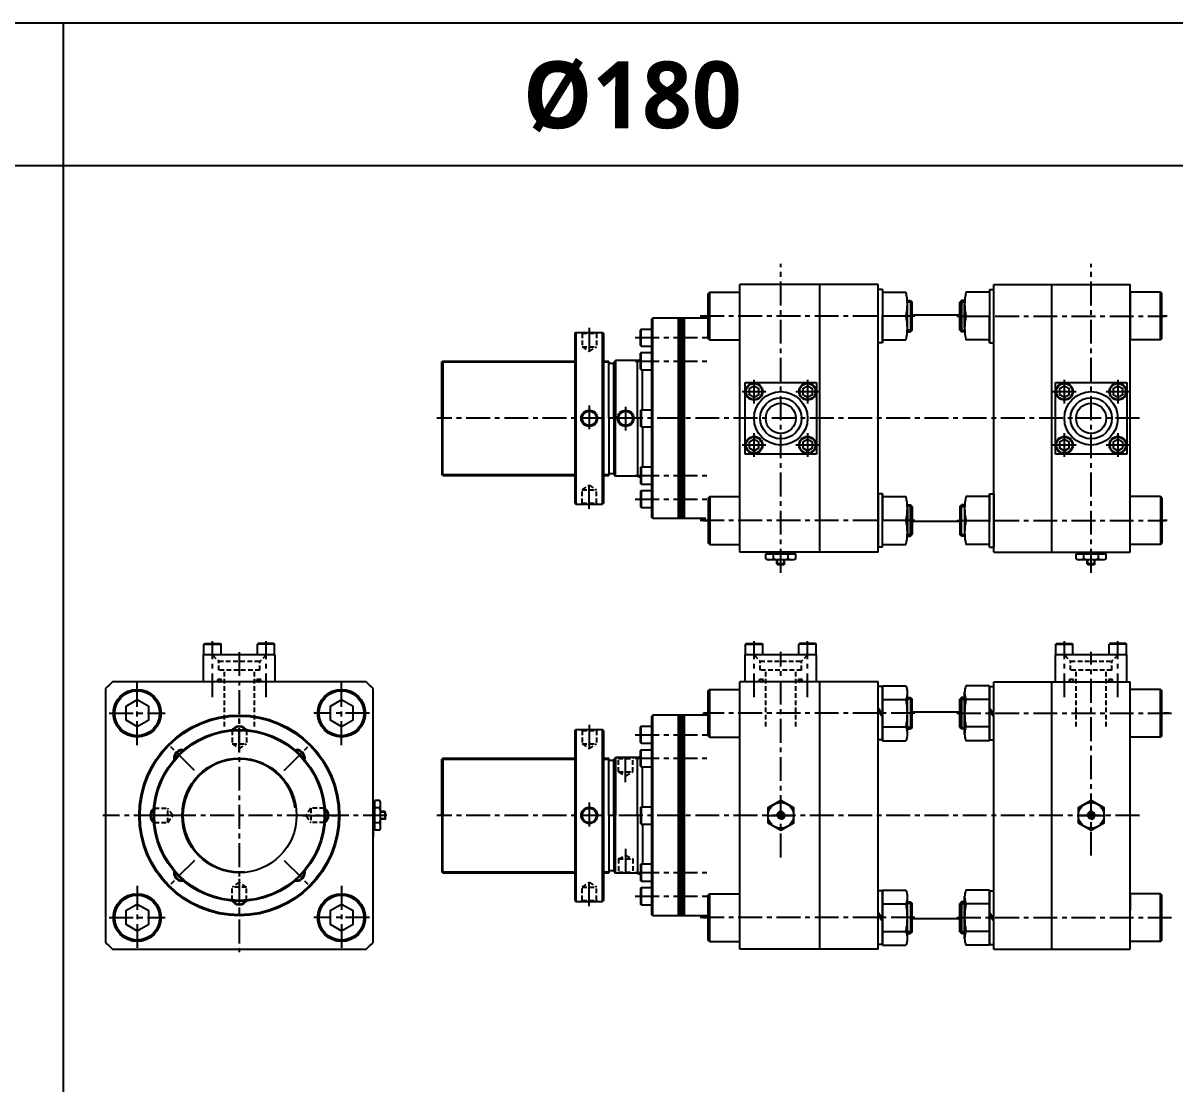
# Model space of a CAD drawing. Extents: x -819 to 8197, y 0 to 4058.
# Drawn here: x 2463 to 3669, y 1111 to 2222 of the extents above; entities that cross this region are included whole.
import ezdxf

# ---------------------------------------------------------------- set-up
doc = ezdxf.new("R2010")
doc.units = 0
doc.header["$LTSCALE"] = 10
doc.header["$MEASUREMENT"] = 0
for name, pattern in [('CENTER', [2, 1.25, -0.25, 0.25, -0.25]), ('CENTERX2', [4, 2.5, -0.5, 0.5, -0.5]), ('HIDDENX2', [0.75, 0.5, -0.25])]:
    doc.linetypes.add(name, pattern=pattern)
doc.layers.get('0').update_dxf_attribs({"linetype": 'CONTINUOUS'})
doc.layers.get('DEFPOINTS').update_dxf_attribs({"linetype": 'CONTINUOUS'})
for name, color, linetype in [('CEN', 1, 'CENTERX2'), ('DIM', 2, 'CONTINUOUS'), ('HID', 2, 'HIDDENX2'), ('ML', 7, 'CONTINUOUS')]:
    doc.layers.add(name, color=color, linetype=linetype)
doc.styles.add('문자', font='romans.shx')

msp = doc.modelspace()

# ---------------------------------------------------------------- linework, layer by layer
for p, q in [((8197.1, 2221.7), (0, 2221.7)), ((2504.9, 0), (2504.9, 2221.7)), ((8197.1, 2072.2), (0, 2072.2))]:
    msp.add_line(p, q)
at = {"color": 7, "linetype": 'Continuous'}
for p, q in [((3240.6, 1660.8), (3240.6, 1665.8)), ((3240.6, 1665.8), (3247, 1665.8)), ((3241.6, 1665.8), (3241.6, 1667.8)), ((3241.6, 1667.8), (3270.8, 1667.8)), ((3247, 1665.8), (3271.8, 1665.8)), ((3248.4, 1660.8), (3248.4, 1665.8)), ((3264, 1660.8), (3264, 1665.8)), ((3270.8, 1665.8), (3270.8, 1667.8)), ((3271.8, 1660.8), (3271.8, 1665.8)), ((3565.6, 1660.8), (3565.6, 1665.8)), ((3565.6, 1665.8), (3572, 1665.8)), ((3566.6, 1665.8), (3566.6, 1667.8)), ((3566.6, 1667.8), (3595.8, 1667.8)), ((3572, 1665.8), (3596.8, 1665.8)), ((3573.4, 1660.8), (3573.4, 1665.8)), ((3589, 1660.8), (3589, 1665.8)), ((3595.8, 1665.8), (3595.8, 1667.8)), ((3596.8, 1660.8), (3596.8, 1665.8)), ((3243.8, 1659.8), (3268.6, 1659.8)), ((3252.2, 1660), (3252.2, 1660)), ((3252.2, 1655.3), (3252.2, 1659.8)), ((3252.2, 1655.3), (3252.7, 1654.8)), ((3260.2, 1655.3), (3252.2, 1655.3)), ((3252.7, 1654.8), (3259.7, 1654.8)), ((3260.2, 1655.3), (3259.7, 1654.8)), ((3260.2, 1655.3), (3260.2, 1659.8)), ((3568.8, 1659.8), (3593.6, 1659.8)), ((3577.2, 1660), (3577.2, 1660)), ((3577.2, 1655.3), (3577.2, 1659.8)), ((3577.2, 1655.3), (3577.7, 1654.8)), ((3585.2, 1655.3), (3577.2, 1655.3)), ((3577.7, 1654.8), (3584.7, 1654.8)), ((3585.2, 1655.3), (3584.7, 1654.8)), ((3585.2, 1655.3), (3585.2, 1659.8)), ((2829.1, 1377.4), (2829.1, 1406.6)), ((2831.1, 1406.6), (2829.1, 1406.6)), ((2836.2, 1407.6), (2831.1, 1407.6)), ((2831.1, 1382.7), (2831.1, 1407.6)), ((2836.2, 1399.8), (2831.1, 1399.8)), ((2837.1, 1379.6), (2837.1, 1404.4)), ((2836.9, 1388), (2836.9, 1388)), ((2841.6, 1396), (2837.1, 1396)), ((2841.6, 1388), (2837.1, 1388)), ((2841.6, 1396), (2842.1, 1395.5)), ((2841.6, 1396), (2841.6, 1388)), ((2841.6, 1388), (2842.1, 1388.5)), ((2842.1, 1388.5), (2842.1, 1395.5)), ((2831.1, 1377.4), (2829.1, 1377.4)), ((2836.2, 1384.2), (2831.1, 1384.2)), ((2831.1, 1376.4), (2831.1, 1382.7)), ((2836.2, 1376.4), (2831.1, 1376.4))]:
    msp.add_line(p, q, dxfattribs=at)
at = {"color": 1, "linetype": 'CENTER', "ltscale": 5}
for p, q in [((3242.7, 1392), (3269.7, 1392)), ((3567.7, 1392), (3594.7, 1392))]:
    msp.add_line(p, q, dxfattribs=at)
at = {"color": 7, "linetype": 'Continuous'}
for points in [[(3242.7, 1384.2), (3256.2, 1376.4), (3269.7, 1384.2), (3269.7, 1399.8), (3256.2, 1407.6), (3242.7, 1399.8)], [(3567.7, 1384.2), (3581.2, 1376.4), (3594.7, 1384.2), (3594.7, 1399.8), (3581.2, 1407.6), (3567.7, 1399.8)], [(3254.8, 1394.5), (3253.3, 1392), (3254.8, 1389.5), (3257.7, 1389.5), (3259.1, 1392), (3257.7, 1394.5)], [(3579.8, 1394.5), (3578.3, 1392), (3579.8, 1389.5), (3582.7, 1389.5), (3584.1, 1392), (3582.7, 1394.5)]]:
    msp.add_lwpolyline(points, close=True, dxfattribs=at)
for centre, radius in [((3256.2, 1392), 13.5), ((3581.2, 1392), 13.5), ((3256.2, 1392), 3.5), ((3581.2, 1392), 3.5)]:
    msp.add_circle(centre, radius, dxfattribs=at)
for centre, radius, start, end in [((3243.8, 1665.4), 5.62, 235.6158, 270), ((3244.5, 1668), 8.22, 241.7006, 298.2994), ((3256.2, 1691.1), 31.3, 255.6172, 270.0141), ((3256.2, 1691.1), 31.3, 269.9859, 284.3828), ((3267.9, 1668), 8.22, 241.7006, 298.2994), ((3568.8, 1665.4), 5.62, 235.6158, 270), ((3569.5, 1668), 8.22, 241.7006, 298.2994), ((3581.2, 1691.1), 31.3, 255.6172, 270.0141), ((3581.2, 1691.1), 31.3, 269.9859, 284.3828), ((3592.9, 1668), 8.22, 241.7006, 298.2994), ((2828.9, 1403.7), 8.22, 331.7006, 28.2994), ((2805.8, 1392), 31.3, 359.9859, 14.3828), ((2805.8, 1392), 31.3, 345.6172, 0.0141), ((2828.9, 1380.3), 8.22, 331.7006, 28.2994), ((2831.5, 1379.6), 5.62, 325.6158, 0)]:
    msp.add_arc(centre, radius, start, end, dxfattribs=at)
at = {"layer": 'CEN'}
for p, q in [((3256.2, 1646), (3256.2, 1969.5)), ((3581.2, 1646), (3581.2, 1969.5)), ((3396.7, 1914.8), (3171.9, 1914.8)), ((3174.7, 1914.8), (3180.2, 1914.8)), ((3440.7, 1914.8), (3659, 1914.8)), ((3660.7, 1914.8), (3655.2, 1914.8)), ((3055.6, 1902.7), (3055.6, 1874.2)), ((3103.8, 1892.3), (3180.2, 1892.3)), ((3103.8, 1867.6), (3180.2, 1867.6)), ((3228.2, 1823.4), (3228.2, 1848.2)), ((3284.2, 1848.2), (3284.2, 1823.4)), ((3553.2, 1823.4), (3553.2, 1848.2)), ((3609.2, 1848.2), (3609.2, 1823.4)), ((3215.8, 1835.8), (3240.6, 1835.8)), ((3271.8, 1835.8), (3296.6, 1835.8)), ((3540.8, 1835.8), (3565.6, 1835.8)), ((3596.8, 1835.8), (3621.6, 1835.8)), ((3055.6, 1821.3), (3055.6, 1794.3)), ((3093.7, 1819.9), (3093.7, 1793.6)), ((3631.7, 1807.8), (2895.9, 1807.8)), ((3228.2, 1767.4), (3228.2, 1792.2)), ((3284.2, 1792.2), (3284.2, 1767.4)), ((3553.2, 1767.4), (3553.2, 1792.2)), ((3609.2, 1792.2), (3609.2, 1767.4)), ((3240.6, 1779.8), (3215.8, 1779.8)), ((3296.6, 1779.8), (3271.8, 1779.8)), ((3565.6, 1779.8), (3540.8, 1779.8)), ((3621.6, 1779.8), (3596.8, 1779.8)), ((3055.6, 1712.9), (3055.6, 1741.3)), ((3103.8, 1748), (3180.2, 1748)), ((3103.8, 1723.3), (3180.2, 1723.3)), ((3396.7, 1700.8), (3171.9, 1700.8)), ((3174.7, 1700.8), (3180.2, 1700.8)), ((3440.7, 1700.8), (3659, 1700.8)), ((3660.7, 1700.8), (3655.2, 1700.8)), ((2661.1, 1515.7), (2661.1, 1574.4)), ((2717.1, 1515.7), (2717.1, 1574.4)), ((3228.2, 1515.7), (3228.2, 1574.4)), ((3284.2, 1515.7), (3284.2, 1574.4)), ((3553.2, 1515.7), (3553.2, 1574.4)), ((3609.2, 1515.7), (3609.2, 1574.4)), ((2689.1, 1563), (2689.1, 1249)), ((3256.2, 1348.1), (3256.2, 1563.4)), ((3581.2, 1349.9), (3581.2, 1563.4)), ((2582.1, 1465.7), (2582.1, 1532.3)), ((2796.1, 1465.7), (2796.1, 1532.3)), ((2552.9, 1499), (2611.3, 1499)), ((2825.4, 1499), (2767, 1499)), ((3174.7, 1499), (3180.2, 1499)), ((3396.7, 1499), (3175.8, 1499)), ((3440.7, 1499), (3665.5, 1499)), ((3662.7, 1499), (3657.2, 1499)), ((2689.1, 1458.5), (2689.1, 1494.5)), ((3055.6, 1486.9), (3055.6, 1458.4)), ((3103.8, 1476.5), (3180.2, 1476.5)), ((2642.1, 1439), (2616.7, 1464.5)), ((2736.2, 1439), (2761.6, 1464.5)), ((3093.7, 1426.9), (3093.7, 1455.6)), ((3103.8, 1451.8), (3180.2, 1451.8)), ((3055.6, 1405.5), (3055.6, 1378.5)), ((2843.7, 1392), (2546.1, 1392)), ((2622.6, 1392), (2586.6, 1392)), ((2755.7, 1392), (2791.7, 1392)), ((3631.7, 1392), (2895.9, 1392)), ((3093.7, 1357.1), (3093.7, 1328.4)), ((2642.1, 1344.9), (2616.7, 1319.5)), ((2736.2, 1344.9), (2761.6, 1319.5)), ((3103.8, 1332.2), (3180.2, 1332.2)), ((2582.1, 1318.3), (2582.1, 1251.7)), ((2689.1, 1325.5), (2689.1, 1289.5)), ((2796.1, 1318.3), (2796.1, 1251.7)), ((3055.6, 1297.1), (3055.6, 1325.5)), ((3103.8, 1307.5), (3180.2, 1307.5)), ((2552.9, 1285), (2611.3, 1285)), ((2825.4, 1285), (2767, 1285)), ((3396.7, 1285), (3171.9, 1285)), ((3174.7, 1285), (3180.2, 1285)), ((3440.7, 1285), (3665.5, 1285)), ((3440.7, 1285), (3665.5, 1285))]:
    msp.add_line(p, q, dxfattribs=at)
at = {"layer": 'CEN', "color": 7}
for p, q in [((3388.7, 1931.3), (3392, 1931.3)), ((3448.7, 1931.3), (3445.5, 1931.3)), ((3388.7, 1898.3), (3392, 1898.3)), ((3448.7, 1898.3), (3445.5, 1898.3)), ((3388.7, 1717.3), (3392, 1717.3)), ((3448.7, 1717.3), (3445.5, 1717.3)), ((3388.7, 1684.3), (3392, 1684.3)), ((3448.7, 1684.3), (3445.5, 1684.3)), ((3388.7, 1515.5), (3392, 1515.5)), ((3448.7, 1515.5), (3445.5, 1515.5)), ((3388.7, 1482.5), (3392, 1482.5)), ((3448.7, 1482.5), (3445.5, 1482.5)), ((3388.7, 1301.5), (3392, 1301.5)), ((3448.7, 1301.5), (3445.5, 1301.5)), ((3388.7, 1268.5), (3392, 1268.5)), ((3448.7, 1268.5), (3445.5, 1268.5))]:
    msp.add_line(p, q, dxfattribs=at)
at = {"layer": 'DEFPOINTS', "color": 0, "linetype": 'ByBlock'}
for p in [(3081.2, 1749.3), (3081.2, 1333.5)]:
    msp.add_point(p, dxfattribs=at)
at = {"layer": 'DIM'}
for p, q in [((3393.7, 1929.5), (3388.7, 1929.5)), ((3443.7, 1929.5), (3448.7, 1929.5)), ((3393.7, 1900), (3388.7, 1900)), ((3443.7, 1900), (3448.7, 1900)), ((3393.7, 1715.5), (3388.7, 1715.5)), ((3443.7, 1715.5), (3448.7, 1715.5)), ((3393.7, 1686), (3388.7, 1686)), ((3443.7, 1686), (3448.7, 1686)), ((3393.7, 1513.7), (3388.7, 1513.7)), ((3443.7, 1513.7), (3448.7, 1513.7)), ((3393.7, 1484.2), (3388.7, 1484.2)), ((3443.7, 1484.2), (3448.7, 1484.2)), ((3393.7, 1299.7), (3388.7, 1299.7)), ((3443.7, 1299.7), (3448.7, 1299.7)), ((3393.7, 1270.2), (3388.7, 1270.2)), ((3443.7, 1270.2), (3448.7, 1270.2))]:
    msp.add_line(p, q, dxfattribs=at)
at = {"layer": 'HID'}
for p, q in [((3047.1, 1897.8), (3048.1, 1896.8)), ((3048.1, 1896.8), (3063.1, 1896.8)), ((3048.1, 1896.8), (3048.1, 1882.8)), ((3064.1, 1897.8), (3063.1, 1896.8)), ((3063.1, 1896.8), (3063.1, 1882.8)), ((3048.1, 1882.8), (3063.1, 1882.8)), ((3048.1, 1882.8), (3055.6, 1877.6)), ((3055.6, 1877.6), (3063.1, 1882.8)), ((3048.1, 1732.8), (3055.6, 1737.9)), ((3055.6, 1737.9), (3063.1, 1732.8)), ((3048.1, 1732.8), (3063.1, 1732.8)), ((3048.1, 1718.8), (3048.1, 1732.8)), ((3063.1, 1718.8), (3063.1, 1732.8)), ((3047.1, 1717.8), (3048.1, 1718.8)), ((3048.1, 1718.8), (3063.1, 1718.8)), ((3064.1, 1717.8), (3063.1, 1718.8)), ((2661.1, 1560), (2667.5, 1553.6)), ((2717.1, 1560), (2710.7, 1553.6)), ((3228.2, 1560), (3234.6, 1553.6)), ((3284.2, 1560), (3277.8, 1553.6)), ((3553.2, 1560), (3559.6, 1553.6)), ((3609.2, 1560), (3602.8, 1553.6)), ((2667.5, 1553.6), (2710.7, 1553.6)), ((2667.5, 1544), (2667.5, 1553.6)), ((2710.7, 1544), (2710.7, 1553.6)), ((3234.6, 1544), (3234.6, 1553.6)), ((3234.6, 1553.6), (3277.8, 1553.6)), ((3277.8, 1544), (3277.8, 1553.6)), ((3559.6, 1553.6), (3602.8, 1553.6)), ((3559.6, 1544), (3559.6, 1553.6)), ((3602.8, 1544), (3602.8, 1553.6)), ((2670.6, 1534.4), (2666.6, 1534.4)), ((2666.6, 1532), (2666.6, 1534.4)), ((2710.7, 1544), (2667.5, 1544)), ((2670.6, 1532), (2670.6, 1534.4)), ((2673.4, 1485), (2673.4, 1544)), ((2704.9, 1485), (2704.9, 1544)), ((2707.6, 1532), (2707.6, 1534.4)), ((2707.6, 1534.4), (2711.6, 1534.4)), ((2711.6, 1534.4), (2707.6, 1534.4)), ((2707.6, 1532), (2707.6, 1534.4)), ((2711.6, 1532), (2711.6, 1534.4)), ((2711.6, 1532), (2711.6, 1534.4)), ((3233.7, 1532), (3233.7, 1534.4)), ((3237.7, 1534.4), (3233.7, 1534.4)), ((3277.8, 1544), (3234.6, 1544)), ((3237.7, 1532), (3237.7, 1534.4)), ((3240.5, 1485), (3240.5, 1544)), ((3272, 1485), (3272, 1544)), ((3274.7, 1532), (3274.7, 1534.4)), ((3278.7, 1534.4), (3274.7, 1534.4)), ((3274.7, 1534.4), (3278.7, 1534.4)), ((3274.7, 1532), (3274.7, 1534.4)), ((3278.7, 1532), (3278.7, 1534.4)), ((3278.7, 1532), (3278.7, 1534.4)), ((3562.7, 1534.4), (3558.7, 1534.4)), ((3558.7, 1532), (3558.7, 1534.4)), ((3602.8, 1544), (3559.6, 1544)), ((3562.7, 1532), (3562.7, 1534.4)), ((3565.5, 1485), (3565.5, 1544)), ((3597, 1485), (3597, 1544)), ((3599.7, 1532), (3599.7, 1534.4)), ((3599.7, 1534.4), (3603.7, 1534.4)), ((3603.7, 1534.4), (3599.7, 1534.4)), ((3599.7, 1532), (3599.7, 1534.4)), ((3603.7, 1532), (3603.7, 1534.4)), ((3603.7, 1532), (3603.7, 1534.4)), ((2681, 1481.6), (2681.6, 1481)), ((2681.6, 1481), (2681.6, 1467)), ((2681.6, 1481), (2696.6, 1481)), ((2697.3, 1481.6), (2696.6, 1481)), ((2696.6, 1481), (2696.6, 1467)), ((3047.1, 1482), (3048.1, 1481)), ((3048.1, 1481), (3048.1, 1467)), ((3048.1, 1481), (3063.1, 1481)), ((3064.1, 1482), (3063.1, 1481)), ((3063.1, 1481), (3063.1, 1467)), ((2681.6, 1467), (2689.1, 1461.8)), ((2681.6, 1467), (2696.6, 1467)), ((2689.1, 1461.8), (2696.6, 1467)), ((3048.1, 1467), (3055.6, 1461.8)), ((3048.1, 1467), (3063.1, 1467)), ((3055.6, 1461.8), (3063.1, 1467)), ((3085.2, 1452.5), (3086.2, 1451.5)), ((3086.2, 1451.5), (3101.2, 1451.5)), ((3086.2, 1437.5), (3086.2, 1451.5)), ((3101.2, 1451.5), (3102.2, 1452.5)), ((3101.2, 1437.5), (3101.2, 1451.5)), ((3086.2, 1437.5), (3101.2, 1437.5)), ((3086.2, 1437.5), (3093.7, 1433.5)), ((3093.7, 1433.5), (3101.2, 1437.5)), ((2599.5, 1400.1), (2600.1, 1399.5)), ((2599.5, 1400.1), (2600.1, 1399.5)), ((2600.1, 1399.5), (2614.1, 1399.5)), ((2600.1, 1384.5), (2600.1, 1399.5)), ((2600.1, 1384.5), (2600.1, 1399.5)), ((2619.3, 1392), (2614.1, 1399.5)), ((2614.1, 1384.5), (2614.1, 1399.5)), ((2764.1, 1399.5), (2759, 1392)), ((2778.1, 1399.5), (2764.1, 1399.5)), ((2764.1, 1399.5), (2764.1, 1384.5)), ((2778.8, 1400.1), (2778.1, 1399.5)), ((2778.8, 1400.1), (2778.1, 1399.5)), ((2778.1, 1399.5), (2778.1, 1384.5)), ((2778.1, 1399.5), (2778.1, 1384.5)), ((2614.1, 1384.5), (2619.3, 1392)), ((2759, 1392), (2764.1, 1384.5)), ((2599.5, 1383.9), (2600.1, 1384.5)), ((2599.5, 1383.9), (2600.1, 1384.5)), ((2600.1, 1384.5), (2614.1, 1384.5)), ((2778.1, 1384.5), (2764.1, 1384.5)), ((2778.8, 1383.9), (2778.1, 1384.5)), ((2778.8, 1383.9), (2778.1, 1384.5)), ((3086.2, 1346.5), (3093.7, 1350.4)), ((3086.2, 1346.5), (3101.2, 1346.5)), ((3086.2, 1346.5), (3086.2, 1332.5)), ((3093.7, 1350.4), (3101.2, 1346.5)), ((3101.2, 1346.5), (3101.2, 1332.5)), ((3085.2, 1331.5), (3086.2, 1332.5)), ((3086.2, 1332.5), (3101.2, 1332.5)), ((3101.2, 1332.5), (3102.2, 1331.5)), ((2689.1, 1322.1), (2681.6, 1317)), ((2681.6, 1303), (2681.6, 1317)), ((2696.6, 1317), (2681.6, 1317)), ((2696.6, 1317), (2689.1, 1322.1)), ((2696.6, 1303), (2696.6, 1317)), ((3048.1, 1317), (3055.6, 1322.1)), ((3048.1, 1303), (3048.1, 1317)), ((3048.1, 1317), (3063.1, 1317)), ((3055.6, 1322.1), (3063.1, 1317)), ((3063.1, 1303), (3063.1, 1317)), ((2681, 1302.4), (2681.6, 1303)), ((2681, 1302.4), (2681.6, 1303)), ((2696.6, 1303), (2681.6, 1303)), ((2696.6, 1303), (2681.6, 1303)), ((2697.3, 1302.4), (2696.6, 1303)), ((2697.3, 1302.4), (2696.6, 1303)), ((3047.1, 1302), (3048.1, 1303)), ((3048.1, 1303), (3063.1, 1303)), ((3064.1, 1302), (3063.1, 1303))]:
    msp.add_line(p, q, dxfattribs=at)
for centre, start, end in [((2668, 1533.2), 90, 270), ((2669.3, 1533.2), 270, 90), ((2709, 1533.2), 90, 270), ((2710.3, 1533.2), 270, 90), ((3235, 1533.2), 90, 270), ((3236.4, 1533.2), 270, 90), ((3276, 1533.2), 90, 270), ((3277.4, 1533.2), 270, 90), ((3560, 1533.2), 90, 270), ((3561.4, 1533.2), 270, 90), ((3601, 1533.2), 90, 270), ((3602.4, 1533.2), 270, 90)]:
    msp.add_arc(centre, 1.2, start, end, dxfattribs=at)
at = {"layer": 'ML'}
for p, q in [((3358.2, 1947.8), (3213.2, 1947.8)), ((3213.2, 1667.8), (3213.2, 1947.8)), ((3213.2, 1667.8), (3213.2, 1947.8)), ((3213.2, 1667.8), (3213.2, 1947.8)), ((3297.2, 1667.8), (3297.2, 1947.8)), ((3358.2, 1667.8), (3358.2, 1947.8)), ((3358.2, 1886.8), (3358.2, 1942.8)), ((3362.7, 1942.8), (3358.2, 1942.8)), ((3362.7, 1942.8), (3362.7, 1886.8)), ((3474.7, 1942.8), (3474.7, 1886.8)), ((3474.7, 1942.8), (3479.2, 1942.8)), ((3479.2, 1947.8), (3622.2, 1947.8)), ((3479.2, 1667.8), (3479.2, 1947.8)), ((3479.2, 1886.8), (3479.2, 1942.8)), ((3540.2, 1667.8), (3540.2, 1947.8)), ((3622.2, 1667.8), (3622.2, 1947.8)), ((3622.2, 1667.8), (3622.2, 1947.8)), ((3180.2, 1938.3), (3181.7, 1939.8)), ((3181.7, 1939.8), (3180.2, 1938.3)), ((3180.2, 1891.3), (3180.2, 1938.3)), ((3181.7, 1889.8), (3181.7, 1939.8)), ((3181.7, 1939.8), (3213.2, 1939.8)), ((3362.7, 1939.8), (3387.3, 1939.8)), ((3392, 1931.3), (3392, 1898.3)), ((3392, 1931.3), (3393.7, 1929.5)), ((3445.5, 1931.3), (3443.7, 1929.5)), ((3445.5, 1931.3), (3445.5, 1898.3)), ((3474.7, 1939.8), (3450.1, 1939.8)), ((3653.7, 1939.8), (3622.2, 1939.8)), ((3622.2, 1939.8), (3622.2, 1889.8)), ((3653.7, 1889.8), (3653.7, 1939.8)), ((3655.2, 1938.3), (3653.7, 1939.8)), ((3653.7, 1939.8), (3655.2, 1938.3)), ((3655.2, 1891.3), (3655.2, 1938.3)), ((3388.7, 1902.3), (3388.7, 1927.3)), ((3393.7, 1900), (3393.7, 1929.5)), ((3393.7, 1902.3), (3393.7, 1927.3)), ((3443.7, 1900), (3443.7, 1929.5)), ((3443.7, 1902.3), (3443.7, 1927.3)), ((3448.7, 1902.3), (3448.7, 1927.3)), ((3122.2, 1912.8), (3121.2, 1911.8)), ((3122.2, 1912.8), (3121.2, 1911.8)), ((3121.2, 1703.8), (3121.2, 1911.8)), ((3121.2, 1703.8), (3121.2, 1911.8)), ((3122.2, 1702.8), (3122.2, 1912.8)), ((3180.2, 1912.8), (3122.2, 1912.8)), ((3122.2, 1702.8), (3122.2, 1912.8)), ((3149.2, 1702.8), (3149.2, 1912.8)), ((3151.2, 1702.8), (3151.2, 1912.8)), ((3153.2, 1702.8), (3153.2, 1912.8)), ((3155.2, 1702.8), (3155.2, 1912.8)), ((3362.7, 1886.8), (3362.7, 1914.8)), ((3387.3, 1914.8), (3362.7, 1914.8)), ((3443.7, 1915.9), (3393.7, 1915.9)), ((3450.1, 1914.8), (3474.7, 1914.8)), ((3474.7, 1886.8), (3474.7, 1914.8)), ((3040.6, 1896.8), (3041.6, 1897.8)), ((3040.6, 1896.8), (3040.6, 1718.8)), ((3041.6, 1897.8), (3069.6, 1897.8)), ((3041.6, 1897.8), (3041.6, 1717.8)), ((3069.6, 1717.8), (3069.6, 1897.8)), ((3070.6, 1896.8), (3069.6, 1897.8)), ((3070.6, 1896.8), (3070.6, 1718.8)), ((3109.9, 1901.3), (3109.2, 1900.6)), ((3109.2, 1884), (3109.2, 1900.6)), ((3109.9, 1883.3), (3109.9, 1901.3)), ((3109.9, 1901.3), (3121.2, 1901.3)), ((3121.2, 1883.3), (3121.2, 1901.3)), ((3393.7, 1900), (3392, 1898.3)), ((3443.7, 1900), (3445.5, 1898.3)), ((3109.2, 1884), (3109.9, 1883.3)), ((3109.9, 1883.3), (3121.2, 1883.3)), ((3181.7, 1889.8), (3180.2, 1891.3)), ((3180.2, 1891.3), (3181.7, 1889.8)), ((3181.7, 1889.8), (3213.2, 1889.8)), ((3362.7, 1886.8), (3358.2, 1886.8)), ((3362.7, 1889.8), (3387.3, 1889.8)), ((3474.7, 1889.8), (3450.1, 1889.8)), ((3474.7, 1886.8), (3479.2, 1886.8)), ((3653.7, 1889.8), (3622.2, 1889.8)), ((3653.7, 1889.8), (3655.2, 1891.3)), ((3655.2, 1891.3), (3653.7, 1889.8)), ((3109.9, 1876.6), (3109.2, 1875.9)), ((3109.2, 1859.3), (3109.2, 1875.9)), ((3109.9, 1876.6), (3121.2, 1876.6)), ((3109.9, 1858.6), (3109.9, 1876.6)), ((3121.2, 1858.6), (3121.2, 1876.6)), ((2902.2, 1867.8), (2901.2, 1866.8)), ((2901.2, 1807.8), (2901.2, 1866.8)), ((2901.2, 1807.8), (2901.2, 1866.3)), ((2902.2, 1867.8), (3040.6, 1867.8)), ((2902.2, 1867.8), (2902.2, 1807.8)), ((3070.6, 1867.8), (3076.2, 1867.8)), ((3076.2, 1807.8), (3076.2, 1867.8)), ((3076.2, 1865.5), (3081.2, 1865.5)), ((3081.2, 1866.3), (3083.2, 1868.3)), ((3081.2, 1807.8), (3081.2, 1866.3)), ((3083.2, 1868.3), (3083.2, 1807.8)), ((3106.2, 1868.3), (3083.2, 1868.3)), ((3106.2, 1868.3), (3109.2, 1869.5)), ((3106.2, 1868.3), (3109.2, 1869.5)), ((3106.2, 1868.3), (3109.2, 1869.5)), ((3106.2, 1807.8), (3106.2, 1868.3)), ((3106.2, 1807.8), (3106.2, 1868.3)), ((3109.2, 1859.3), (3109.9, 1858.6)), ((3109.9, 1858.6), (3121.2, 1858.6)), ((3111.2, 1816.8), (3111.2, 1858.6)), ((3111.2, 1816.8), (3111.2, 1858.6)), ((3218.7, 1770.3), (3218.7, 1845.3)), ((3218.7, 1845.3), (3293.7, 1845.3)), ((3293.7, 1845.3), (3293.7, 1770.3)), ((3543.7, 1770.3), (3543.7, 1845.3)), ((3543.7, 1845.3), (3618.7, 1845.3)), ((3618.7, 1845.3), (3618.7, 1770.3)), ((3109.2, 1816.1), (3109.9, 1816.8)), ((3109.2, 1816.1), (3109.2, 1799.5)), ((3109.9, 1816.8), (3121.2, 1816.8)), ((3109.9, 1816.8), (3109.9, 1798.8)), ((3121.2, 1816.8), (3121.2, 1798.8)), ((2901.2, 1807.8), (2901.2, 1748.8)), ((2902.2, 1747.8), (2902.2, 1807.8)), ((3076.2, 1807.8), (3076.2, 1747.8)), ((3081.2, 1807.8), (3081.2, 1749.3)), ((3083.2, 1747.3), (3083.2, 1807.8)), ((3106.2, 1807.8), (3106.2, 1747.3)), ((3106.2, 1807.8), (3106.2, 1747.3)), ((3109.9, 1798.8), (3109.2, 1799.5)), ((3109.9, 1798.8), (3121.2, 1798.8)), ((3111.2, 1798.8), (3111.2, 1757)), ((3111.2, 1798.8), (3111.2, 1757)), ((3293.7, 1770.3), (3218.7, 1770.3)), ((3618.7, 1770.3), (3543.7, 1770.3)), ((3076.2, 1750), (3081.2, 1750)), ((3081.2, 1749.3), (3083.2, 1747.3)), ((3109.2, 1756.3), (3109.9, 1757)), ((3109.2, 1756.3), (3109.2, 1739.7)), ((3109.9, 1757), (3109.9, 1739)), ((3109.9, 1757), (3121.2, 1757)), ((3121.2, 1757), (3121.2, 1739)), ((2902.2, 1747.8), (2901.2, 1748.8)), ((2902.2, 1747.8), (3040.6, 1747.8)), ((3070.6, 1747.8), (3076.2, 1747.8)), ((3106.2, 1747.3), (3083.2, 1747.3)), ((3106.2, 1747.3), (3109.2, 1746.1)), ((3106.2, 1747.3), (3109.2, 1746.1)), ((3109.9, 1739), (3109.2, 1739.7)), ((3109.9, 1739), (3121.2, 1739)), ((3109.2, 1731.6), (3109.9, 1732.3)), ((3109.2, 1731.6), (3109.2, 1715)), ((3109.9, 1732.3), (3121.2, 1732.3)), ((3109.9, 1732.3), (3109.9, 1714.3)), ((3121.2, 1732.3), (3121.2, 1714.3)), ((3181.7, 1725.8), (3180.2, 1724.3)), ((3180.2, 1724.3), (3181.7, 1725.8)), ((3181.7, 1725.8), (3213.2, 1725.8)), ((3181.7, 1725.8), (3181.7, 1675.8)), ((3358.2, 1728.8), (3358.2, 1672.8)), ((3362.7, 1728.8), (3358.2, 1728.8)), ((3362.7, 1672.8), (3362.7, 1728.8)), ((3362.7, 1728.8), (3362.7, 1700.8)), ((3362.7, 1725.8), (3387.3, 1725.8)), ((3474.7, 1725.8), (3450.1, 1725.8)), ((3474.7, 1728.8), (3474.7, 1700.8)), ((3474.7, 1672.8), (3474.7, 1728.8)), ((3474.7, 1728.8), (3479.2, 1728.8)), ((3479.2, 1728.8), (3479.2, 1672.8)), ((3653.7, 1725.8), (3622.2, 1725.8)), ((3622.2, 1675.8), (3622.2, 1725.8)), ((3653.7, 1725.8), (3653.7, 1675.8)), ((3653.7, 1725.8), (3655.2, 1724.3)), ((3655.2, 1724.3), (3653.7, 1725.8)), ((3040.6, 1718.8), (3041.6, 1717.8)), ((3041.6, 1717.8), (3069.6, 1717.8)), ((3070.6, 1718.8), (3069.6, 1717.8)), ((3109.9, 1714.3), (3109.2, 1715)), ((3109.9, 1714.3), (3121.2, 1714.3)), ((3180.2, 1724.3), (3180.2, 1677.3)), ((3388.7, 1713.3), (3388.7, 1688.3)), ((3392, 1684.3), (3392, 1717.3)), ((3393.7, 1715.5), (3392, 1717.3)), ((3393.7, 1715.5), (3393.7, 1686)), ((3393.7, 1713.3), (3393.7, 1688.3)), ((3443.7, 1715.5), (3445.5, 1717.3)), ((3443.7, 1715.5), (3443.7, 1686)), ((3443.7, 1713.3), (3443.7, 1688.3)), ((3445.5, 1684.3), (3445.5, 1717.3)), ((3448.7, 1713.3), (3448.7, 1688.3)), ((3655.2, 1724.3), (3655.2, 1677.3)), ((3122.2, 1702.8), (3121.2, 1703.8)), ((3122.2, 1702.8), (3121.2, 1703.8)), ((3177.7, 1702.8), (3122.2, 1702.8)), ((3387.3, 1700.8), (3362.7, 1700.8)), ((3443.7, 1699.6), (3391.2, 1699.6)), ((3450.1, 1700.8), (3474.7, 1700.8)), ((3180.2, 1677.3), (3181.7, 1675.8)), ((3181.7, 1675.8), (3180.2, 1677.3)), ((3392, 1684.3), (3393.7, 1686)), ((3445.5, 1684.3), (3443.7, 1686)), ((3655.2, 1677.3), (3653.7, 1675.8)), ((3653.7, 1675.8), (3655.2, 1677.3)), ((3181.7, 1675.8), (3213.2, 1675.8)), ((3358.2, 1667.8), (3213.2, 1667.8)), ((3362.7, 1672.8), (3358.2, 1672.8)), ((3362.7, 1675.8), (3387.3, 1675.8)), ((3474.7, 1675.8), (3450.1, 1675.8)), ((3474.7, 1672.8), (3479.2, 1672.8)), ((3479.2, 1667.8), (3622.2, 1667.8)), ((3479.2, 1667.8), (3622.2, 1667.8)), ((3653.7, 1675.8), (3622.2, 1675.8)), ((2652.8, 1572), (2652.1, 1571.3)), ((2652.1, 1571.3), (2670.1, 1571.3)), ((2652.1, 1560), (2652.1, 1571.3)), ((2652.8, 1572), (2669.4, 1572)), ((2669.4, 1572), (2670.1, 1571.3)), ((2670.1, 1560), (2670.1, 1571.3)), ((2708.8, 1572), (2708.1, 1571.3)), ((2726.1, 1571.3), (2708.1, 1571.3)), ((2708.1, 1560), (2708.1, 1571.3)), ((2725.4, 1572), (2708.8, 1572)), ((2725.4, 1572), (2726.1, 1571.3)), ((2726.1, 1560), (2726.1, 1571.3)), ((3219.9, 1572), (3219.2, 1571.3)), ((3219.2, 1571.3), (3237.2, 1571.3)), ((3219.2, 1560), (3219.2, 1571.3)), ((3219.9, 1572), (3236.5, 1572)), ((3236.5, 1572), (3237.2, 1571.3)), ((3237.2, 1560), (3237.2, 1571.3)), ((3275.9, 1572), (3275.2, 1571.3)), ((3275.2, 1560), (3275.2, 1571.3)), ((3293.2, 1571.3), (3275.2, 1571.3)), ((3292.5, 1572), (3275.9, 1572)), ((3292.5, 1572), (3293.2, 1571.3)), ((3293.2, 1560), (3293.2, 1571.3)), ((3544.9, 1572), (3544.2, 1571.3)), ((3544.2, 1571.3), (3562.2, 1571.3)), ((3544.2, 1560), (3544.2, 1571.3)), ((3544.9, 1572), (3561.5, 1572)), ((3561.5, 1572), (3562.2, 1571.3)), ((3562.2, 1560), (3562.2, 1571.3)), ((3600.9, 1572), (3600.2, 1571.3)), ((3618.2, 1571.3), (3600.2, 1571.3)), ((3600.2, 1560), (3600.2, 1571.3)), ((3617.5, 1572), (3600.9, 1572)), ((3617.5, 1572), (3618.2, 1571.3)), ((3618.2, 1560), (3618.2, 1571.3)), ((2726.6, 1560), (2651.6, 1560)), ((2651.6, 1532), (2651.6, 1560)), ((2726.6, 1532), (2726.6, 1560)), ((3293.7, 1560), (3218.7, 1560)), ((3218.7, 1532), (3218.7, 1560)), ((3293.7, 1532), (3293.7, 1560)), ((3618.7, 1560), (3543.7, 1560)), ((3543.7, 1532), (3543.7, 1560)), ((3618.7, 1532), (3618.7, 1560)), ((2549.1, 1524.8), (2549.1, 1259.2)), ((2822, 1532), (2556.3, 1532)), ((2829.1, 1259.2), (2829.1, 1524.8)), ((3181.7, 1524), (3180.2, 1522.5)), ((3180.2, 1522.5), (3181.7, 1524)), ((3180.2, 1475.5), (3180.2, 1522.5)), ((3181.7, 1474), (3181.7, 1524)), ((3181.7, 1524), (3213.2, 1524)), ((3213.2, 1252), (3213.2, 1532)), ((3358.2, 1532), (3213.2, 1532)), ((3297.2, 1252), (3297.2, 1532)), ((3358.2, 1252), (3358.2, 1532)), ((3358.2, 1471), (3358.2, 1527)), ((3362.7, 1527), (3358.2, 1527)), ((3362.7, 1470.1), (3362.7, 1527.8)), ((3362.7, 1527.8), (3387.3, 1527.8)), ((3362.7, 1527), (3362.7, 1471)), ((3388.7, 1476.8), (3388.7, 1521.2)), ((3448.7, 1476.8), (3448.7, 1521.2)), ((3474.7, 1527.8), (3450.1, 1527.8)), ((3474.7, 1470.1), (3474.7, 1527.8)), ((3474.7, 1527), (3474.7, 1471)), ((3474.7, 1527), (3479.2, 1527)), ((3479.2, 1532), (3622.2, 1532)), ((3479.2, 1252), (3479.2, 1532)), ((3479.2, 1252), (3479.2, 1532)), ((3479.2, 1471), (3479.2, 1527)), ((3540.2, 1252), (3540.2, 1532)), ((3622.2, 1252), (3622.2, 1532)), ((3622.2, 1252), (3622.2, 1532)), ((3622.2, 1471), (3622.2, 1527)), ((3653.7, 1524), (3622.2, 1524)), ((3653.7, 1474), (3653.7, 1524)), ((3653.7, 1524), (3655.2, 1522.5)), ((3655.2, 1522.5), (3653.7, 1524)), ((3655.2, 1475.5), (3655.2, 1522.5)), ((3362.7, 1513.4), (3387.3, 1513.4)), ((3392, 1515.5), (3392, 1482.5)), ((3392, 1515.5), (3393.7, 1513.7)), ((3393.7, 1484.2), (3393.7, 1513.7)), ((3445.5, 1515.5), (3443.7, 1513.7)), ((3443.7, 1484.2), (3443.7, 1513.7)), ((3445.5, 1515.5), (3445.5, 1482.5)), ((3474.7, 1513.4), (3450.1, 1513.4)), ((3122.2, 1497), (3121.2, 1496)), ((3121.2, 1288), (3121.2, 1496)), ((3180.2, 1497), (3122.2, 1497)), ((3122.2, 1287), (3122.2, 1497)), ((3149.2, 1287), (3149.2, 1497)), ((3151.2, 1287), (3151.2, 1497)), ((3153.2, 1287), (3153.2, 1497)), ((3155.2, 1287), (3155.2, 1497)), ((3362.7, 1497.9), (3358.2, 1504.2)), ((3362.7, 1494.8), (3358.2, 1501.2)), ((3443.7, 1500.1), (3393.7, 1500.1)), ((3479.2, 1497.9), (3474.7, 1504.2)), ((3479.2, 1494.8), (3474.7, 1501.2)), ((3109.9, 1485.5), (3109.2, 1484.8)), ((3109.2, 1468.2), (3109.2, 1484.8)), ((3109.9, 1485.5), (3121.2, 1485.5)), ((3109.9, 1467.5), (3109.9, 1485.5)), ((3121.2, 1467.5), (3121.2, 1485.5)), ((3362.7, 1484.6), (3387.3, 1484.6)), ((3393.7, 1484.2), (3392, 1482.5)), ((3443.7, 1484.2), (3445.5, 1482.5)), ((3474.7, 1484.6), (3450.1, 1484.6)), ((3040.6, 1481), (3041.6, 1482)), ((3040.6, 1481), (3040.6, 1303)), ((3041.6, 1482), (3069.6, 1482)), ((3041.6, 1482), (3041.6, 1302)), ((3070.6, 1481), (3069.6, 1482)), ((3069.6, 1302), (3069.6, 1482)), ((3070.6, 1481), (3070.6, 1303)), ((3180.2, 1475.5), (3181.7, 1474)), ((3181.7, 1474), (3180.2, 1475.5)), ((3181.7, 1474), (3213.2, 1474)), ((3653.7, 1474), (3622.2, 1474)), ((3655.2, 1475.5), (3653.7, 1474)), ((3653.7, 1474), (3655.2, 1475.5)), ((3109.2, 1468.2), (3109.9, 1467.5)), ((3109.9, 1460.8), (3109.2, 1460.1)), ((3109.2, 1443.5), (3109.2, 1460.1)), ((3109.9, 1467.5), (3121.2, 1467.5)), ((3109.9, 1442.8), (3109.9, 1460.8)), ((3109.9, 1460.8), (3121.2, 1460.8)), ((3121.2, 1442.8), (3121.2, 1460.8)), ((3362.7, 1471), (3358.2, 1471)), ((3362.7, 1470.1), (3387.3, 1470.1)), ((3474.7, 1470.1), (3450.1, 1470.1)), ((3474.7, 1471), (3479.2, 1471)), ((2902.2, 1452), (2901.2, 1451)), ((2901.2, 1392), (2901.2, 1451)), ((2901.2, 1392), (2901.2, 1450.5)), ((2902.2, 1452), (3040.6, 1452)), ((2902.2, 1452), (2902.2, 1392)), ((3070.6, 1452), (3076.2, 1452)), ((3076.2, 1392), (3076.2, 1452)), ((3076.2, 1449.7), (3081.2, 1449.7)), ((3081.2, 1450.5), (3083.2, 1452.5)), ((3081.2, 1392), (3081.2, 1450.5)), ((3106.2, 1452.5), (3083.2, 1452.5)), ((3083.2, 1452.5), (3083.2, 1392)), ((3106.2, 1452.5), (3109.2, 1453.7)), ((3106.2, 1452.5), (3109.2, 1453.7)), ((3106.2, 1392), (3106.2, 1452.5)), ((3109.2, 1443.5), (3109.9, 1442.8)), ((3109.9, 1442.8), (3121.2, 1442.8)), ((3111.2, 1401), (3111.2, 1442.8)), ((3109.2, 1400.3), (3109.9, 1401)), ((3109.2, 1400.3), (3109.2, 1383.7)), ((3109.9, 1401), (3121.2, 1401)), ((3109.9, 1401), (3109.9, 1383)), ((3121.2, 1401), (3121.2, 1383)), ((2901.2, 1392), (2901.2, 1333)), ((2902.2, 1332), (2902.2, 1392)), ((3076.2, 1392), (3076.2, 1332)), ((3081.2, 1392), (3081.2, 1333.5)), ((3083.2, 1331.5), (3083.2, 1392)), ((3106.2, 1392), (3106.2, 1331.5)), ((2829.1, 1385), (2829.1, 1369)), ((3109.9, 1383), (3109.2, 1383.7)), ((3109.9, 1383), (3121.2, 1383)), ((3111.2, 1383), (3111.2, 1341.2)), ((3109.2, 1340.5), (3109.9, 1341.2)), ((3109.2, 1340.5), (3109.2, 1323.9)), ((3109.9, 1341.2), (3121.2, 1341.2)), ((3109.9, 1341.2), (3109.9, 1323.2)), ((3121.2, 1341.2), (3121.2, 1323.2)), ((2902.2, 1332), (2901.2, 1333)), ((2902.2, 1332), (3040.6, 1332)), ((3070.6, 1332), (3076.2, 1332)), ((3076.2, 1334.2), (3081.2, 1334.2)), ((3081.2, 1333.5), (3083.2, 1331.5)), ((3106.2, 1331.5), (3083.2, 1331.5)), ((3106.2, 1331.5), (3109.2, 1330.3)), ((3109.9, 1323.2), (3109.2, 1323.9)), ((3109.2, 1315.8), (3109.9, 1316.5)), ((3109.2, 1315.8), (3109.2, 1299.2)), ((3109.9, 1323.2), (3121.2, 1323.2)), ((3109.9, 1316.5), (3109.9, 1298.5)), ((3109.9, 1316.5), (3121.2, 1316.5)), ((3121.2, 1316.5), (3121.2, 1298.5)), ((3040.6, 1303), (3041.6, 1302)), ((3070.6, 1303), (3069.6, 1302)), ((3181.7, 1310), (3180.2, 1308.5)), ((3180.2, 1308.5), (3181.7, 1310)), ((3180.2, 1261.5), (3180.2, 1308.5)), ((3181.7, 1310), (3213.2, 1310)), ((3181.7, 1260), (3181.7, 1310)), ((3358.2, 1257), (3358.2, 1313)), ((3362.7, 1313), (3358.2, 1313)), ((3362.7, 1313.8), (3387.3, 1313.8)), ((3362.7, 1256.1), (3362.7, 1313.8)), ((3362.7, 1313), (3362.7, 1257)), ((3388.7, 1262.8), (3388.7, 1307.2)), ((3448.7, 1262.8), (3448.7, 1307.2)), ((3474.7, 1313.8), (3450.1, 1313.8)), ((3474.7, 1256.1), (3474.7, 1313.8)), ((3474.7, 1313), (3474.7, 1257)), ((3474.7, 1313), (3479.2, 1313)), ((3479.2, 1257), (3479.2, 1313)), ((3653.7, 1310), (3622.2, 1310)), ((3622.2, 1310), (3622.2, 1292.9)), ((3653.7, 1260), (3653.7, 1310)), ((3655.2, 1308.5), (3653.7, 1310)), ((3653.7, 1310), (3655.2, 1308.5)), ((3655.2, 1261.5), (3655.2, 1308.5)), ((3041.6, 1302), (3069.6, 1302)), ((3109.9, 1298.5), (3109.2, 1299.2)), ((3109.9, 1298.5), (3121.2, 1298.5)), ((3362.7, 1299.4), (3387.3, 1299.4)), ((3392, 1301.5), (3392, 1268.5)), ((3392, 1301.5), (3393.7, 1299.7)), ((3393.7, 1270.2), (3393.7, 1299.7)), ((3445.5, 1301.5), (3443.7, 1299.7)), ((3443.7, 1270.2), (3443.7, 1299.7)), ((3445.5, 1301.5), (3445.5, 1268.5)), ((3474.7, 1299.4), (3450.1, 1299.4)), ((3122.2, 1287), (3121.2, 1288)), ((3180.2, 1287), (3122.2, 1287)), ((3362.7, 1283.9), (3358.2, 1290.2)), ((3362.7, 1280.8), (3358.2, 1287.2)), ((3443.7, 1283.8), (3393.7, 1283.8)), ((3479.2, 1283.9), (3474.7, 1290.2)), ((3479.2, 1280.8), (3474.7, 1287.2)), ((3362.7, 1270.6), (3387.3, 1270.6)), ((3393.7, 1270.2), (3392, 1268.5)), ((3443.7, 1270.2), (3445.5, 1268.5)), ((3474.7, 1270.6), (3450.1, 1270.6)), ((3180.2, 1261.5), (3181.7, 1260)), ((3181.7, 1260), (3180.2, 1261.5)), ((3181.7, 1260), (3213.2, 1260)), ((3362.7, 1257), (3358.2, 1257)), ((3362.7, 1256.1), (3387.3, 1256.1)), ((3474.7, 1256.1), (3450.1, 1256.1)), ((3474.7, 1257), (3479.2, 1257)), ((3653.7, 1260), (3622.2, 1260)), ((3653.7, 1260), (3655.2, 1261.5)), ((3655.2, 1261.5), (3653.7, 1260)), ((2556.3, 1252), (2822, 1252)), ((3358.2, 1252), (3213.2, 1252)), ((3288.2, 1252), (3213.2, 1252)), ((3479.2, 1252), (3622.2, 1252))]:
    msp.add_line(p, q, dxfattribs=at)
at = {"layer": 'ML', "color": 2}
for p, q in [((2901.2, 1866.8), (3040.6, 1866.8)), ((3070.6, 1866.8), (3076.2, 1866.8)), ((2901.2, 1748.8), (3040.6, 1748.8)), ((3070.6, 1748.8), (3076.2, 1748.8)), ((3252.7, 1660), (3252.7, 1660)), ((3252.7, 1654.8), (3252.7, 1659.8)), ((3259.7, 1654.8), (3259.7, 1659.8)), ((3577.7, 1660), (3577.7, 1660)), ((3577.7, 1654.8), (3577.7, 1659.8)), ((3584.7, 1654.8), (3584.7, 1659.8)), ((2901.2, 1451), (3040.6, 1451)), ((3070.6, 1451), (3076.2, 1451)), ((2837, 1388.5), (2837, 1388.5)), ((2842.1, 1395.5), (2837.1, 1395.5)), ((2842.1, 1388.5), (2837.1, 1388.5)), ((2901.2, 1333), (3040.6, 1333)), ((3070.6, 1333), (3076.2, 1333))]:
    msp.add_line(p, q, dxfattribs=at)
at = {"layer": 'ML'}
for points in [[(3228.2, 1841.6), (3223.1, 1838.7), (3223.1, 1832.9), (3228.2, 1829.9), (3233.3, 1832.9), (3233.3, 1838.7)], [(3284.2, 1841.6), (3279.1, 1838.7), (3279.1, 1832.9), (3284.2, 1829.9), (3289.3, 1832.9), (3289.3, 1838.7)], [(3553.2, 1841.6), (3548.1, 1838.7), (3548.1, 1832.9), (3553.2, 1829.9), (3558.3, 1832.9), (3558.3, 1838.7)], [(3609.2, 1841.6), (3604.1, 1838.7), (3604.1, 1832.9), (3609.2, 1829.9), (3614.3, 1832.9), (3614.3, 1838.7)], [(3228.2, 1785.6), (3223.1, 1782.7), (3223.1, 1776.9), (3228.2, 1773.9), (3233.3, 1776.9), (3233.3, 1782.7)], [(3284.2, 1785.6), (3279.1, 1782.7), (3279.1, 1776.9), (3284.2, 1773.9), (3289.3, 1776.9), (3289.3, 1782.7)], [(3553.2, 1785.6), (3548.1, 1782.7), (3548.1, 1776.9), (3553.2, 1773.9), (3558.3, 1776.9), (3558.3, 1782.7)], [(3609.2, 1785.6), (3604.1, 1782.7), (3604.1, 1776.9), (3609.2, 1773.9), (3614.3, 1776.9), (3614.3, 1782.7)], [(2582.1, 1512.9), (2570.1, 1506), (2570.1, 1492), (2582.1, 1485), (2594.2, 1492), (2594.2, 1506)], [(2796.1, 1512.9), (2784.1, 1506), (2784.1, 1492), (2796.1, 1485), (2808.2, 1492), (2808.2, 1506)], [(2582.1, 1298.9), (2570.1, 1292), (2570.1, 1278), (2582.1, 1271), (2594.2, 1278), (2594.2, 1292)], [(2796.1, 1298.9), (2784.1, 1292), (2784.1, 1278), (2796.1, 1271), (2808.2, 1278), (2808.2, 1292)]]:
    msp.add_lwpolyline(points, close=True, dxfattribs=at)
for centre, radius in [((3228.2, 1835.8), 9), ((3228.2, 1835.8), 8.3), ((3256.2, 1807.8), 28), ((3284.2, 1835.8), 9), ((3284.2, 1835.8), 8.3), ((3553.2, 1835.8), 9), ((3553.2, 1835.8), 8.3), ((3581.2, 1807.8), 28), ((3609.2, 1835.8), 9), ((3609.2, 1835.8), 8.3), ((3256.2, 1807.8), 21.6), ((3256.2, 1807.8), 15.8), ((3581.2, 1807.8), 21.6), ((3581.2, 1807.8), 15.8), ((3055.6, 1807.8), 8.5), ((3055.6, 1807.8), 7.5), ((3093.7, 1807.8), 8.5), ((3093.7, 1807.8), 7.5), ((3228.2, 1779.8), 9), ((3228.2, 1779.8), 8.3), ((3284.2, 1779.8), 9), ((3284.2, 1779.8), 8.3), ((3553.2, 1779.8), 9), ((3553.2, 1779.8), 8.3), ((3609.2, 1779.8), 9), ((3609.2, 1779.8), 8.3), ((2582.1, 1499), 25), ((2582.1, 1499), 23.5), ((2796.1, 1499), 25), ((2796.1, 1499), 23.5), ((2689.1, 1392), 105), ((2689.1, 1392), 104), ((2689.1, 1392), 90), ((2689.1, 1392), 89), ((2689.1, 1392), 60), ((3055.6, 1392), 8.5), ((3055.6, 1392), 7.5), ((2582.1, 1285), 25), ((2582.1, 1285), 23.5), ((2796.1, 1285), 25), ((2796.1, 1285), 23.5)]:
    msp.add_circle(centre, radius, dxfattribs=at)
for centre, radius, start, end in [((3331.9, 1927.3), 56.8, 347.3019, 12.6981), ((3505.5, 1927.3), 56.8, 167.3019, 192.6981), ((3331.9, 1902.3), 56.8, 347.3019, 12.6981), ((3505.5, 1902.3), 56.8, 167.3019, 192.6981), ((3331.9, 1713.3), 56.8, 347.3019, 12.6981), ((3505.5, 1713.3), 56.8, 167.3019, 192.6981), ((3331.9, 1688.3), 56.8, 347.3019, 12.6981), ((3505.5, 1688.3), 56.8, 167.3019, 192.6981), ((2689.1, 1392), 193, 133.4957, 136.5043), ((2689.1, 1392), 193, 43.4957, 46.5043), ((3369.5, 1520.6), 19.3, 338.0067, 21.9933), ((3468, 1520.6), 19.3, 158.0067, 201.9933), ((3313.3, 1499), 75.4, 348.9695, 11.0305), ((3524.1, 1499), 75.4, 168.9695, 191.0305), ((2689.1, 1476.5), 9, 27.1411, 152.8589), ((2689.1, 1476.5), 8.3, 30.2177, 149.7823), ((3369.5, 1477.4), 19.3, 338.0067, 21.9933), ((3468, 1477.4), 19.3, 158.0067, 201.9933), ((2629.4, 1451.8), 9, 72.1411, 197.8589), ((2629.4, 1451.8), 8.3, 75.2177, 194.7823), ((2748.9, 1451.8), 9, 342.1411, 107.8589), ((2748.9, 1451.8), 8.3, 345.2177, 104.7823), ((2604.6, 1392), 9, 117.1411, 242.8589), ((2773.7, 1392), 9, 297.1411, 62.8589), ((2604.6, 1392), 8.3, 120.2177, 239.7823), ((2773.7, 1392), 8.3, 300.2177, 59.7823), ((2629.4, 1332.2), 9, 162.1411, 287.8589), ((2629.4, 1332.2), 8.3, 165.2177, 284.7823), ((2748.9, 1332.2), 9, 252.1411, 17.8589), ((2748.9, 1332.2), 8.3, 255.2177, 14.7823), ((2689.1, 1307.5), 9, 207.1411, 332.8589), ((2689.1, 1307.5), 8.3, 210.2177, 329.7823), ((3369.5, 1306.6), 19.3, 338.0067, 21.9933), ((3468, 1306.6), 19.3, 158.0067, 201.9933), ((3313.3, 1285), 75.4, 348.9695, 11.0305), ((3524.1, 1285), 75.4, 168.9695, 191.0305), ((3369.5, 1263.4), 19.3, 338.0067, 21.9933), ((3468, 1263.4), 19.3, 158.0067, 201.9933), ((2689.1, 1392), 193, 223.4957, 226.5043), ((2689.1, 1392), 193, 313.4957, 316.5043)]:
    msp.add_arc(centre, radius, start, end, dxfattribs=at)
at = {"layer": 'ML', "color": 2}
for centre, radius, start, end in [((2689.1, 1392), 59, 7.4527, 275.1411), ((3256.2, 1392), 4, 270, 180), ((3581.2, 1392), 4, 270, 180)]:
    msp.add_arc(centre, radius, start, end, dxfattribs=at)

# ---------------------------------------------------------------- texts
at = {"insert": (2986.2, 2181.5), "char_height": 70, "attachment_point": 1, "style": '문자'}
msp.add_mtext_dynamic_manual_height_columns('{\\fMalgun Gothic|b1|i0|c129|p50;%%C180}', width=124.533, gutter_width=16, heights=[-75.6], dxfattribs=at)

doc.saveas('drawing.dxf')
